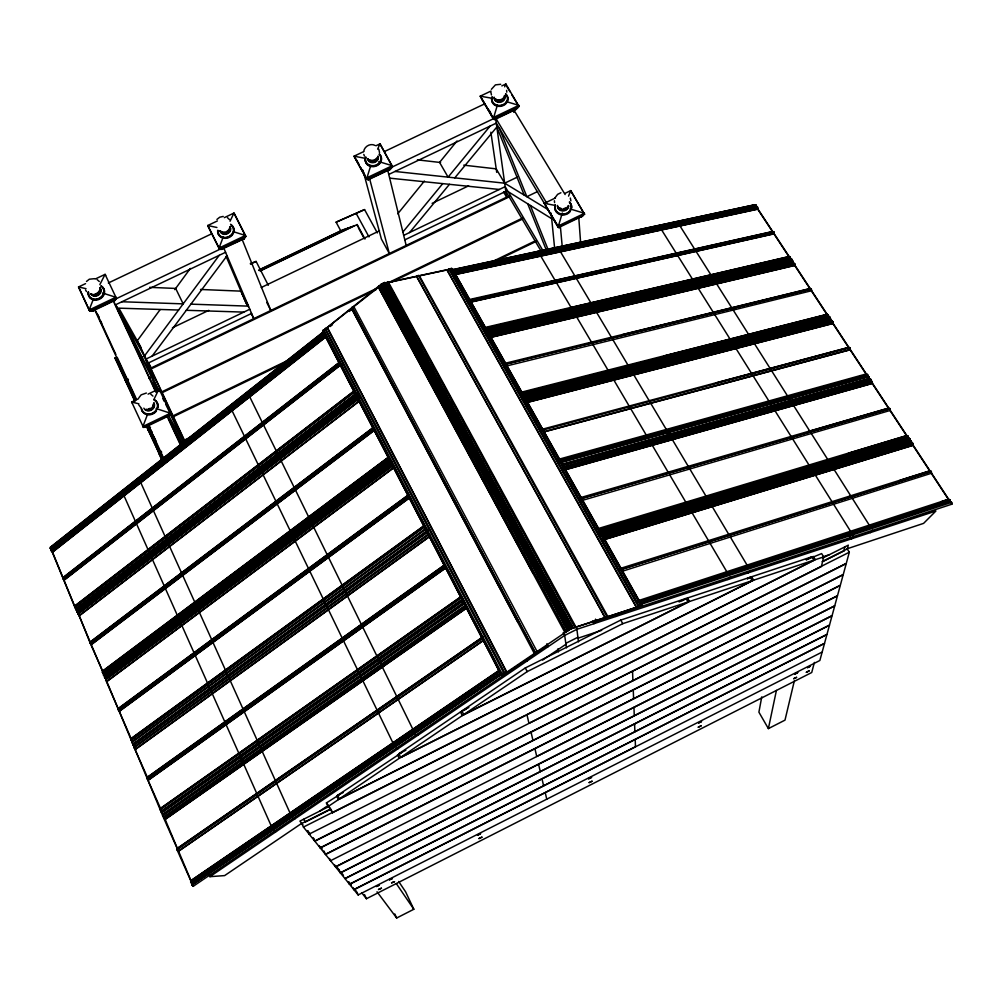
<?xml version="1.0" encoding="UTF-8"?>
<svg xmlns="http://www.w3.org/2000/svg" width="1002" height="1002" viewBox="0 0 1002 1002"><rect width="100%" height="100%" fill="white"/><g stroke="black" fill="none" stroke-linecap="round" stroke-linejoin="round"><path stroke-width="1.5" d="M242.785 239.002L244.237 238.777L243.812 237.424M499.434 671.803L190.881 882.148L193.373 886.344L191.87 884.991L191.946 883.526L190.681 882.161L190.756 880.708L177.091 849.884L177.179 848.469L163.689 818.095L105.698 678.855L391.682 465.529M466.105 606.022L163.89 818.095L165.18 819.436L177.404 848.456L177.291 849.884L178.581 851.237L190.994 880.683L497.981 671.302M113.815 300.5C111.648 300.212 117.234 301.276 114.554 299.047M164.027 816.705L162.737 815.352L162.875 813.962L161.585 812.609L161.723 811.232L160.433 809.879L160.57 808.489L147.294 778.679L147.432 777.339L134.343 747.943L133.379 743.985L426.877 531.198M391.782 462.047L104.859 676.3L103.406 674.96L103.544 673.732L390.229 459.392M105.698 678.855L104.621 676.287L391.582 461.985M103.544 673.732L78.056 613.249L357.927 398.508M427.942 530.246L133.379 743.985L132.114 742.645L132.264 741.342L130.999 740.002L131.149 738.699L105.761 680.095M78.056 613.249L77.004 610.769L356.624 396.003M356.837 396.066L77.254 610.794L75.801 609.454L51.29 549.735L325.187 333.854M391.882 465.579L105.936 678.868L104.684 677.54L103.782 673.745L389.189 460.381M581.849 216.62L579.532 216.933M103.782 673.745L102.53 672.417L102.705 671.19L90.23 643.221L78.294 613.274L358.14 398.583M390.317 169.413C387.849 169.989 391.97 169.551 390.216 167.848L384.643 170.503M51.29 549.735L50.275 547.33L322.694 332.388M78.294 613.274L77.054 611.959L51.528 549.76L325.387 333.929M761.758 696.878L758.902 712.172L768.384 728.604L784.992 720.137L794.348 680.809M51.528 549.76L50.513 547.368L322.907 332.464M169.501 415.855L167.647 415.843M768.384 728.604L776.412 690.441M806.272 559.867L821.627 553.58L823.682 556.899L821.389 566.556L332.526 812.722L326.427 802.928L339.528 794.599M244.237 238.777L221.692 249.235L221.242 248.183M363.701 151.54C364.315 146.417 370.377 142.91 375.036 145.415M814.388 662.41L811.733 672.505L366.431 898.731L361.634 892.669M843.734 551.138L844.861 546.879M847.166 549.409L848.306 545.151L822.542 558.114M822.103 652.264L819.861 660.493L358.165 894.949L353.982 889.751L822.179 652.039L824.508 643.484L349.598 884.303L348.633 882.198M849.32 552.227L846.289 563.349L528.956 723.269L526.914 714.539L849.32 552.227L847.279 548.958L822.179 561.596M514.402 109.456L516.356 109.306L516.456 107.665M562.31 213L558.051 227.203L584.567 214.39L570.702 190.618L565.141 193.298M497.405 105.122L493.247 118.825L480.221 96.179L491.018 91.044M370.79 165.443L366.507 179.258L519.011 106.538L505.872 83.993L501.814 85.909M223.383 236.585L219.037 248.058L219.501 249.11L245.878 236.535L233.98 213.05L224.31 217.647M148.083 394.137L159.03 388.864L170.941 414.139L143.461 427.403L142.898 426.501L147.757 413.763M568.547 196.141L570.702 190.618L584.567 214.39M93.111 299.823L89.115 310.006L89.704 310.996L116.382 298.283L105.085 274.348L95.303 278.994M390.442 169.288L368.298 179.734L369.199 178.957M504.682 86.823L505.872 83.993L506.023 85.195M377.604 149.173L379.983 143.85L392.546 166.833M383.265 283.541L322.606 331.174L381.311 284.142L384.743 282.489L385.783 282.865L573.144 627.978L641.731 605.571L570.176 629.106L383.065 283.453L570.514 628.93L534.291 653.429L351.464 308.391M230.034 221.229L233.98 213.05L245.878 236.535M153.744 399.836L159.03 388.864L159.556 389.803M221.88 249.435L223.208 247.782M516.506 109.18L494.675 119.589L495.364 118.787M99.837 284.643L105.085 274.348L105.661 275.362M641.731 605.571L452.253 268.624L385.783 282.865M554.945 197.895L557.626 194.338L560.907 192.747M491.381 89.303L495.439 84.869L500.712 84.293M138.877 397.794L141.132 394.863L146.392 393.034M91.733 309.931L92.56 311.108L93.674 310.106M495.226 119.075L494.75 119.614L493.009 116.72M452.165 269.964L755.082 204.709L757.625 207.276L757.875 208.967L772.68 231.487L773.845 231.95L774.108 233.654L789.113 256.487L790.29 256.963L790.553 258.679L791.73 259.155L791.831 261.084L486.809 332.802M160.132 309.618L137.236 340.83L144.376 356.086L156.6 391.394M174.786 289.641L190.355 268.411M219.25 255.31L144.376 356.086L141.695 357.363M152.066 356.161L227.053 255.76M322.606 331.174L501.639 675.811L506.862 672.254L327.403 327.616M353.794 306.562L537.135 651.651L501.438 675.786M570.176 629.106L573.144 627.978M222.682 248.797L222.018 249.435M397.744 213.814L424.41 181.036M457.012 140.969L439.577 162.399L448.082 177.141L490.103 126.089M615.942 616.443L617.871 614.063M570.514 628.93L564.953 632.563L378.355 287.173M402.879 232.038L442.734 183.629M409.58 232.552L449.447 184.318M454.795 177.855L496.829 127.016L524.196 195.077M93.462 310.407L92.71 311.096M727.915 579.544L730.007 577.165M748.156 572.868L750.273 570.501M100.989 286.096L100.926 286.171A7.903 6.776 -27.2 0 1 102.943 294.726A7.903 6.776 -27.2 0 1 93.762 299.084A7.903 6.776 -27.2 0 1 88.577 292.045M870.262 532.638L872.529 530.283M216.92 219.438L219.714 217.221L223.246 216.432M86.473 281.462L89.328 279.207L94.589 278.669M640.291 603.342L950.259 501.676L951.637 502.365L951.7 504.357L951.474 502.528L950.071 501.864L640.115 603.542M559.366 227.604L559.805 226.978L559.304 227.604M330.059 326.589L332.514 324.648M349.184 311.484L351.514 309.656M50.1 548.42L323.959 332.426M50.3 548.457L324.134 332.489M51.115 550.824L325.212 334.856M51.315 550.862L325.399 334.918M52.304 552.14L326.439 336.284M52.542 552.165L326.652 336.346M63.026 577.578L338.876 362.686M63.264 577.603L339.077 362.762M62.85 578.705L340.154 362.762M63.063 578.73L340.329 362.824M64.053 580.02L341.394 364.202M64.291 580.045L341.594 364.265M74.925 605.822L353.869 391.118M75.163 605.847L354.069 391.181M74.762 606.974L355.171 391.218M74.962 606.999L355.347 391.281M75.964 608.289L355.372 393.686M75.801 609.454L357.852 392.659M76.014 609.479L355.56 394.613M76.853 611.934L359.167 395.176M77.054 611.959L356.862 397.13M146.367 427.077C148.083 425.374 145.641 428.505 145.44 426.063M77.893 614.414L360.469 397.681M79.108 615.729L359.23 401.025M79.346 615.754L359.442 401.088M90.167 642.006L373.207 427.491M90.405 642.019L373.42 427.553M90.017 643.196L373.295 428.593M90.23 643.221L373.458 428.643M91.232 644.524L374.535 430.046M91.47 644.549L374.748 430.096M102.467 671.165L388.889 456.799M102.705 671.19L387.837 457.801M102.317 672.405L388.976 457.939M102.53 672.417L389.152 457.989M103.406 674.96L390.329 460.532M103.607 674.972L390.504 460.582M104.484 677.515L391.682 463.137M104.684 677.54L391.845 463.174M105.561 680.082L393.36 465.667M106.776 681.41L394.437 467.07M107.014 681.435L394.487 467.245M118.211 708.552L408.916 494.487M118.449 708.564L407.864 495.464M118.086 709.829L409.016 495.664M118.286 709.829L409.192 495.714M119.313 711.157L410.294 497.13M119.551 711.169L410.494 497.18M130.911 738.699L423.884 525.787M131.149 738.699L424.084 525.837M130.799 740.002L423.996 527.002M130.999 740.002L425.437 526.125M132.026 741.342L425.474 528.517M131.913 742.645L426.664 528.768M133.028 745.288L426.802 532.375M133.228 745.3L426.965 532.413M134.255 746.628L428.28 533.891M134.143 747.943L429.633 534.191M135.383 749.283L429.47 536.546M135.621 749.283L429.67 536.584M147.206 777.339L444.625 564.84M147.432 777.339L444.825 564.877M147.094 778.679L444.763 566.105M147.294 778.679L444.926 566.13M148.334 780.032L446.04 567.583M148.572 780.032L446.241 567.62M160.333 808.501L461.434 596.328M160.57 808.489L460.356 597.267M160.232 809.879L461.759 597.655M161.485 811.232L462.874 599.121M161.723 811.232L461.797 600.048M161.385 812.609L463.037 600.411M161.585 812.609L463.2 600.448M464.327 601.901L162.875 813.962M162.537 815.352L464.49 603.204M162.737 815.352L463.375 604.131M163.789 816.705L465.98 604.72M163.689 818.095L465.943 605.997M164.942 819.448L467.233 607.488M165.18 819.436L467.433 607.513M177.179 848.469L482.926 636.834M177.404 848.456L481.849 637.748M177.091 849.884L481.987 639.101M178.343 851.249L483.127 640.566M178.581 851.237L483.315 640.591M190.756 880.708L499.071 670.401M190.681 882.161L499.259 671.778M191.946 883.526L500.574 673.281M192.184 883.513L500.762 673.306M191.87 884.991L503.355 672.918M192.071 884.979L502.227 673.807M193.148 886.357L546.215 646.303M208.654 873.807L209.881 876.675L564.677 635.431L576.902 629.306L935.918 511.007L923.593 523.37L847.354 548.708M747.442 578.855L751.613 576.764L811.908 556.799L813.95 560.131L339.327 798.92L337.649 795.312L401.689 752.577M681.936 600.787L687.51 597.981L750.222 577.227L752.251 580.634L400.65 757.374L398.884 753.742L460.482 711.946L466.055 709.153M461.909 710.982L525.298 667.958L620.764 620.088L686.057 598.47L688.061 601.977L463.738 714.626L461.909 710.982L468.861 707.487M301.702 823.356L224.623 875.598L209.881 876.675M319.751 811.119L327.529 805.846M542.633 660.055L565.955 644.248M339.327 798.92L399.259 758.314L753.654 580.171L751.613 576.764M400.65 757.374L462.323 715.578L689.526 601.488L813.95 560.131M463.738 714.626L527.227 671.603L622.756 623.682L688.061 601.977M328.092 806.535L338.413 799.609L815.302 559.68L823.682 556.899M382.952 283.691L385.657 283.103L572.981 628.179M385.657 283.103L449.522 269.413L639.038 606.46M449.522 269.413L452.127 268.849M377.028 891.793L396.667 918.007L413.826 909.265L405.622 891.843L398.658 881.472M348.533 882.073L349.498 884.202L824.546 643.284L826.913 634.567L345.064 878.704L353.856 889.588L635.481 746.715M323.871 850.936L325.562 854.506L837.434 595.927L834.766 605.734L536.721 756.41M330.56 860.705L834.716 605.959L832.098 615.579L335.47 866.793L325.562 854.506M334.468 864.601L335.607 866.968L832.023 615.817L829.506 625.06L340.317 872.805M338.826 869.536L340.417 872.917L829.456 625.273L826.988 634.341L344.938 878.529L335.607 866.968M328.631 806.66L299.911 821.114L302.792 824.696M329.708 809.403L301.802 823.456L303.443 827.076L314.703 841.029L843.271 574.484L846.239 563.612L309.13 834.127M330.76 809.253L305.597 821.916L303.518 819.298M822.805 561.571L843.772 551.012M303.443 827.076L525.511 715.24M313.263 837.722L314.853 841.229L843.183 574.76L840.352 585.193L320.189 847.842M565.817 643.334L577.891 637.272M679.093 601.964L686.057 598.47M398.884 753.742L405.86 750.247M747.429 578.617L750.222 577.227M337.649 795.312L343.223 792.507M806.334 559.604L811.908 556.799M142.898 426.501L170.415 413.225L170.941 414.139M164.804 416.707L167.559 415.379M575.135 218.561L579.131 216.632M170.34 415.104L144.864 427.403L144.037 426.05M546.027 206.462L558.665 227.567L583.239 215.706L583.126 214.04M150.1 426.927L147.281 428.28L149.073 431.424M172.62 416.043L289.453 359.618M492.145 261.71L535.782 240.63M150.475 427.741L147.657 429.106L159.894 454.946M173.008 416.87L287.048 361.772M495.401 261.121L536.233 241.394M158.504 452.691L161.322 451.326M183.817 440.429L192.259 436.346M161.698 452.152L158.892 453.518L162.124 460.544M184.205 441.256L188.426 439.214M118.599 364.027L114.817 357.689L125.263 380.397L128.081 379.044M149.248 368.874L509.404 195.816M128.444 379.846L125.626 381.198L134.957 401.489M150.939 369.037L509.555 196.705M148.872 378.468L151.665 377.128L118.073 310.344M537.661 191.495L526.852 196.693L499.384 128.331M138.514 398.746L131.675 402.04L143.461 427.403M558.051 227.203L544.311 203.331L555.421 197.97M161.572 391.97L378.581 287.424M387.048 283.341L522.33 218.173M161.948 392.771L376.188 289.553M391.694 282.088L522.768 218.937M258.641 270.102L343.373 229.558M259.706 269.889L345.953 228.619M259.505 270.302L348.621 227.654M259.343 270.703L351.376 226.652M260.62 270.415L354.22 225.625M260.533 270.803L357.163 224.561L365.016 239.002M172.444 327.767L208.767 310.37M432.125 203.331L468.635 185.833M261.259 287.499L379.545 230.798M517.333 177.116L504.67 183.191L395.001 171.467M146.041 359.042L249.799 309.242M403.693 235.37L505.158 186.66L543.071 250.826M251.577 313.438L148.296 363.037L184.932 441.293M404.795 239.866L505.822 191.344L541.205 251.314M116.382 298.283L115.819 297.268L89.115 310.006L78.544 286.96L85.533 283.641M114.341 299.611L220.753 248.872M91.157 311.209L115.881 299.423L115.042 297.907M219.313 246.655L220.716 249.435L245.164 237.775L244.526 236.184M482.037 99.486L493.961 119.376L517.834 107.991M225.575 252.291L115.493 304.808L156.124 391.87M388.763 174.436L496.278 123.146L557.951 226.101L584.492 213.288L570.038 208.917M341.118 231.487L336.108 222.168L364.565 209.593L377.341 232.915M250.525 264.115L256.111 261.434L268.285 285.282M336.108 222.168L364.565 209.593M217.396 220.928L207.727 225.538L219.501 249.11M363.613 151.64L354.057 156.187L366.507 179.258M375.888 145.804L379.983 143.85L391.832 165.555M108.329 282.99L211.435 233.904M384.58 151.49L485.206 103.607M516.356 109.306L515.216 109.544M250.337 263.513L256.111 261.434M244.137 238.889L243.148 239.04M115.08 300.425L114.165 300.55M578.016 638.199L601.663 630.333M823.444 556.649L829.355 554.682M951.9 504.169L595.727 621.49L595.413 619.461M636.996 602.327L949.996 499.873L950.259 501.676M639.815 601.526L949.833 500.036L950.071 501.864M638.575 605.158L951.637 502.365M638.7 600.524L948.618 499.184L949.996 499.873M941.016 501.802L948.431 499.384L949.833 500.036M622.417 571.215L931.559 473.22L948.618 499.184M619.524 568.71L929.956 470.777L931.296 471.428L931.559 473.22M899.909 480.384L929.756 470.965L931.146 471.604L931.372 473.42L948.431 499.384M620.576 569.587L931.296 471.428M622.117 569.224L931.146 471.604M603.48 539.727L913.135 445.189L929.956 470.777M604.82 539.477L912.947 445.389L929.756 470.965M600.411 534.266L909.966 440.354L912.872 443.41L913.135 445.189M600.261 534.479L909.778 440.554L909.703 438.575L908.376 437.949L600.373 531.098M601.613 535.043L911.281 440.993M601.488 535.218L911.131 441.156L912.947 445.389M603.442 536.546L911.544 442.771M603.279 536.746L911.357 442.972M603.154 537.773L912.872 443.41M603.016 537.949L912.722 443.573M597.355 528.831L906.785 435.532L908.113 436.158L908.376 437.949M848.306 453.317L906.61 435.732L909.54 438.751L909.778 440.554L911.131 441.156M598.557 529.595L908.113 436.158M598.419 529.77L907.95 436.333M600.223 531.298L908.188 438.15M600.085 532.325L909.703 438.575M599.96 532.5L909.54 438.751M581.598 216.87L580.383 217.046M580.12 497.756L888.724 408.039L890.014 408.641L890.277 410.419L906.785 435.532M807.65 431.762L888.536 408.24L872.266 383.49L872.028 381.699L870.725 381.148L563.212 467.32M581.298 498.482L890.014 408.641M581.173 498.67L889.864 408.816L890.102 410.62L906.61 435.732M581.473 500.637L890.277 410.419M563.162 467.17L870.913 380.935L872.178 381.524L872.441 383.278L888.724 408.039M564.326 467.871L872.178 381.524M564.201 468.059L872.028 381.699M564.652 469.8L872.441 383.278M564.502 470.013L872.266 383.49M560.406 461.847L867.832 376.264L869.11 376.84L869.197 378.806L563.237 464.277M560.256 462.06L867.657 376.476L870.5 379.357L870.725 381.148M558.54 463.387L869.11 376.84M561.884 464.477L869.373 378.606L870.65 379.182L870.913 380.935M870.65 379.182L562.836 465.241L870.5 379.357M558.928 459.229L866.304 373.934L867.569 374.51L867.832 376.264M557.062 460.757L867.569 374.51M559.955 460.106L867.419 374.685L867.657 376.476M542.307 429.244L848.807 347.318L850.059 347.857L850.322 349.61L866.304 373.934M715.779 383.04L848.631 347.519L849.909 348.045L850.147 349.823L866.129 374.134L867.419 374.685M540.416 430.722L850.059 347.857M543.76 431.824L850.322 349.61M543.623 432.05L850.147 349.823M527.24 402.491L832.875 323.546L848.631 347.519M524.522 397.193L830.069 318.799L832.787 321.592L833.05 323.333L848.807 347.318M524.384 397.406L829.894 319.012L832.637 321.78L832.875 323.546M522.606 398.608L831.297 319.325M522.48 398.796L831.146 319.513M525.95 399.723L831.56 321.066M525.812 399.948L831.384 321.279M525.536 400.762L832.787 321.592M526.939 400.562L832.637 321.78M525.862 402.666L833.05 323.333M521.679 392.12L827.101 314.277L829.806 317.058L829.894 319.012L829.656 317.246L828.416 316.757L522.956 394.876M663.65 356.111L826.926 314.49L828.178 314.979L828.416 316.757M519.75 393.523L828.316 314.803M519.637 393.711L828.178 314.979M523.094 394.65L828.579 316.544M524.196 395.289L829.806 317.058M524.084 395.477L829.656 317.246M506.899 365.893L811.607 290.718L827.101 314.277M505.634 363.175L810.142 288.488L811.344 288.989L811.607 290.718M622.142 334.781L809.979 288.714L811.207 289.177L811.445 290.931L826.926 314.49M503.68 364.528L811.344 288.989M503.568 364.715L811.207 289.177M487.999 333.152L793.171 261.347L793.434 263.063L794.611 263.539L794.874 265.254L810.142 288.488M487.886 333.34L793.033 261.522L793.271 263.275L794.473 263.726L794.711 265.48L809.979 288.714M488.325 335.031L793.434 263.063M488.187 335.257L793.271 263.275M489.377 335.607L794.611 263.539M489.264 335.795L794.473 263.726M491.218 337.123L794.874 265.254M491.093 337.348L794.711 265.48M485.431 328.193L790.29 256.963M485.319 328.393L790.152 257.138L790.39 258.892L485.632 330.297M485.757 330.071L790.553 258.679M486.621 330.698L791.73 259.155M488.024 330.535L791.593 259.33L791.831 261.084L793.033 261.522M486.934 332.564L791.993 260.871L793.171 261.347M484.379 327.629L789.113 256.487M571.09 307.576L788.95 256.7L790.152 257.138M470.239 302.065L774.108 233.654M471.641 301.953L773.945 233.879L788.95 256.7M468.886 299.648L772.68 231.487M529.82 286.184L772.529 231.712L773.707 232.126L773.945 233.879M469.913 300.199L773.845 231.95M469.813 300.4L773.707 232.126M169.401 415.943L168.424 415.993M454.958 274.473L757.875 208.967M454.833 274.711L757.725 209.193L772.529 231.712M452.29 269.726L755.082 204.709M451.777 270.578L756.222 205.147M453.205 270.44L756.084 205.335L757.725 209.193M453.63 272.093L756.485 206.838M455.033 272.005L756.322 207.063M451.576 273.283L757.625 207.276M454.532 272.82L757.487 207.464M273.734 831.522L276.439 831.409M292.597 818.697L295.277 818.609M395.677 748.557L398.207 748.619M116.119 305.472L117.359 308.115L178.581 310.044M186.322 310.294L243.824 312.11M121.881 301.752L183.166 303.869L175.676 288.438L149.649 287.349M190.919 304.145L248.471 306.136L240.943 291.144L200.525 289.465M415.655 734.98L418.135 735.067M389.678 178.156L499.322 189.466M524.86 660.681L527.165 660.932M417.396 159.857L440.579 162.512M463.751 165.155L496.203 168.862L504.67 183.191L548.069 209.606M546.027 646.277L548.294 646.566L546.829 643.81M491.982 98.259L480.221 96.179L493.084 117.647L518.861 105.348L506.311 101.628M365.605 158.404L354.057 156.187L366.206 178.131L392.27 165.706L378.806 161.61M544.311 203.331L555.045 205.397M216.908 227.479L207.727 225.538L219.037 248.058L245.452 235.47L233.541 231.75M86.047 288.689L78.544 286.96L89.704 310.996M138.89 403.831L131.675 402.04L132.239 402.954M102.48 292.997L115.819 297.268M156.162 408.553L170.415 413.225M754.932 204.934L756.084 205.335M508.102 191.645L551.689 218.699M92.56 311.108L115.155 300.324M227.416 217.634L229.471 219.576M97.131 279.596L99.286 281.512M150.763 394.174L152.943 396.091M140.643 407.313L138.84 405.008M314.853 841.229L325.412 854.318L837.509 595.664L840.29 585.444L320.302 847.968L319.262 845.688M307.652 830.746L310.382 834.152M320.452 846.677L322.168 848.819M336.672 866.868L339.465 870.35M341.381 872.729L343.473 875.335M348.683 881.823L351.251 885.004M354.708 889.313L356.374 891.379M326.427 802.928L329.984 807.913M396.379 883.689L413.826 909.265M85.546 290.054L86.56 291.582M677.966 222.77L830.771 464.289M833.276 468.247L869.185 524.998M659.604 226.715L694.461 282.301M696.127 284.956L733.464 344.513M735.956 348.483L850.46 531.148M852.126 533.803L853.779 536.446L851.537 538.8L849.884 536.158M368.373 179.821L367.934 178.469M813.261 556.348L815.302 559.68M506.837 86.523L510.081 91.858M511.696 94.539L519.011 106.538M565.128 194.551L513.45 109.306L513.826 112.374M148.421 426.126L152.079 432.15M125.263 380.397L127.079 383.616M496.341 119.188L546.829 203.368M489.089 110.17L490.654 112.788M119.752 367.684L122.056 371.529M557.701 247.093L592.858 306.136M594.462 308.816L728.692 534.266M730.295 536.947L747.079 565.128M503.58 191.983L506.624 197.143L495.727 119.175M537.974 251.327L574.484 313.263M576.062 315.956L607.801 369.813M609.391 372.506L648.269 438.488M650.649 442.521L668.109 472.142M669.699 474.835L687.948 505.81M691.919 512.536L728.416 574.472M95.065 310.232L98.973 316.882M687.51 597.981L689.526 601.488M183.015 443.873L166.871 415.88L180.598 445.301M168.298 415.179L183.842 442.258M452.253 268.624L641.894 605.383M451.288 268.235L641.017 605.258M451.188 268.423L640.879 605.421M449.635 269.175L639.201 606.26M448.683 268.786L638.186 606.31M447.03 269.738L636.495 607.149M446.905 269.976L636.333 607.35M119.088 308.528L140.994 347.506M620.764 620.088L622.756 623.682M356.186 159.356L359.192 164.779M360.682 167.497L365.191 175.638M419.324 275.675L607.876 616.568M418.335 275.287L606.824 616.618M416.669 276.251L605.12 617.47M416.544 276.477L604.206 616.293M592.47 620.927L593.986 623.682L595.889 621.29L595.551 619.286M356.261 213.564L368.987 236.91M388.488 282.288L575.95 627.064M575.411 626.551L576.902 629.306L578.467 641.869M358.503 228.043L364.202 238.526M387.461 281.9L574.985 626.951M387.361 282.101L574.86 627.127M384.743 282.489L572.18 627.878M384.643 282.689L572.042 628.041M383.065 283.453L570.326 628.905M381.486 284.217L568.61 629.77M381.311 284.142L568.447 629.744M380.91 285.395L567.821 630.759M380.71 285.307L567.646 630.734M379.119 286.071L565.917 631.598M378.956 285.996L565.767 631.573M378.556 287.248L533.177 573.432M563.187 632.675L564.677 635.431L566.481 647.881M352.216 307.313L535.231 652.477M352.04 307.251L535.068 652.465M351.664 308.478L517.671 621.716M525.298 667.958L527.227 671.603M327.203 327.541L506.661 672.229M325.45 328.23L504.958 673.081M324.898 329.357L504.244 674.033M323.333 330.109L502.353 674.86M323.158 330.046L502.177 674.847M323.546 332.626L501.639 675.811M152.993 435.093L155.786 440.554M266.72 302.391L270.816 310.457L241.883 238.789M100.313 320.552L101.716 323.333M460.482 711.946L462.323 715.578M242.284 294.3L248.433 306.524M244.1 298.546L248.183 306.675M251.076 313.238L253.782 318.636L223.559 247.532M117.359 308.115L150.788 374.598M155.085 383.14L159.305 391.531M162.812 398.52L164.215 401.314M165.631 404.107L184.606 441.857M155.974 385.695L158.053 389.828M169.801 413.175L184.305 442.032M170.979 423.007L181.5 443.873M172.006 425.9L181.149 444.061M247.982 393.285L294.024 487.11M295.39 489.915L414.966 733.577M230.36 407.188L394.325 745.751M397.506 754.681L399.259 758.314M148.509 362.499L151.077 367.985L112.938 300.274L155.673 391.882M138.927 343.836L184.769 441.782M169.25 420.013L180.473 444.036M394.788 913.974L396.667 918.007M336.735 796.001L338.413 799.609M330.873 809.153L332.526 812.722M97.044 313.601L115.856 354.457M117.159 357.276L126.891 378.405M128.181 381.223L136.623 399.535M150.275 429.182L163.99 458.954M364.54 894.623L366.431 898.731M94.401 309.117L136.059 399.598M147.808 425.111L163.326 458.816M116.295 360.156L134.769 400.337M146.53 425.9L161.572 458.59M356.75 891.843L358.165 894.949M352.904 887.521L353.856 889.588M329.545 858.476L330.673 860.831M313.651 838.712L314.703 841.029M307.514 830.57L309.242 834.265M138.539 477.691L227.128 673.77M229.045 678.028L291.319 815.853M122.469 492.295L224.799 721.778M226.064 724.621L271.191 825.823M220.027 247.857L220.716 249.435M226.101 256.337L246.342 303.806M530.384 205.473L548.294 250.049M527.716 203.819L546.14 249.623M491.456 94.952L490.88 92.134M378.819 149.235L379.545 152.717M363.801 154.408L364.427 156.087M570.313 198.045L570.864 200.901M148.521 364.352L157.577 390.292M357.163 224.561L357.789 226.728M362.962 170.215L381.386 239.015L389.327 253.506L369.813 179.496M366.995 178.03L367.446 179.709L391.582 168.186L391.181 166.495M387.511 169.351L406.161 245.427M531.047 732.186L532.976 740.428M534.93 748.732L536.746 756.472M538.575 764.276L540.278 771.553M542.007 778.917L543.61 785.781M545.238 792.72L546.766 799.195M557.901 648.87L558.39 651.889M490.867 132.176L496.716 172.369M493.71 117.61L493.961 119.376M494.412 118.173L494.575 119.338M551.138 213.163L554.544 247.394M554.394 200.738L554.582 202.604M558.515 225.926L558.665 227.567M560.469 227.416L562.31 247.431M506.624 90.405L506.774 92.171M578.73 216.996L580.672 243.361M632.538 671.315L632.901 680.596M633.264 689.965L633.602 698.682M633.953 707.475L634.266 715.666M634.592 723.945L634.892 731.673M635.205 739.476L635.481 746.766M154.371 400.074A8.266 7.302 -28.9 0 1 153.481 412.611A8.266 7.302 -28.9 0 1 141.482 408.252M154.872 400.261A8.63 7.628 -28.9 0 1 158.091 407.188M156.425 411.096A8.63 7.628 -28.9 0 1 148.634 414.853A8.63 7.628 -28.9 0 1 141.971 410.72M154.12 403.205A5.699 5.035 -28.9 0 1 151.102 410.269A5.699 5.035 -28.9 0 1 143.85 408.165M154.596 399.798A8.642 7.628 -28.9 0 1 153.669 412.887A8.642 7.628 -28.9 0 1 141.119 408.328M153.669 404.407A5.711 5.048 -28.9 0 1 146.004 409.254M153.845 402.741A5.699 5.035 -28.9 0 1 152.091 408.991A5.699 5.035 -28.9 0 1 145.315 409.643M153.381 403.919A5.711 5.048 -28.9 0 1 153.005 405.271M149.987 408.365A5.711 5.048 -28.9 0 1 148.584 408.854M570.351 203.581A8.104 7.064 -6.9 0 1 563.863 214.077A8.104 7.064 -6.9 0 1 555.459 205.122M568.66 206.111A5.586 4.872 -6.9 0 1 562.836 210.946A5.586 4.872 -6.9 0 1 557.513 205.999M570.351 211.384A8.467 7.377 -6.9 0 1 559.642 214.415A8.467 7.377 -6.9 0 1 555.171 205.61M569.449 202.454A8.467 7.377 -6.9 0 1 571.666 207.702M569.399 201.878A8.467 7.377 -6.9 0 1 569.875 211.359A8.467 7.377 -6.9 0 1 559.254 213.714A8.467 7.377 -6.9 0 1 555.121 205.034M568.259 205.66A5.599 4.872 -6.9 0 1 563.412 209.193A5.599 4.872 -6.9 0 1 557.976 206.725M565.454 208.015A5.599 4.872 -6.9 0 1 564.088 208.491M561.195 208.466A5.599 4.872 -6.9 0 1 559.867 207.953M568.61 205.548A5.586 4.872 -6.9 0 1 562.786 210.37A5.586 4.872 -6.9 0 1 557.463 205.423M230.272 227.216A5.473 4.709 -21.4 0 1 226.815 234.042A5.473 4.709 -21.4 0 1 220.027 230.748M230.811 224.799A8.279 7.139 -21.4 0 1 233.241 233.654A8.279 7.139 -21.4 0 1 223.634 238.238A8.279 7.139 -21.4 0 1 217.885 230.948M230.585 224.248A8.292 7.139 -21.4 0 1 233.015 233.115A8.292 7.139 -21.4 0 1 223.396 237.687A8.292 7.139 -21.4 0 1 217.647 230.397M229.771 227.416A5.486 4.722 -21.4 0 1 226.552 231.562M225.2 232.038A5.486 4.722 -21.4 0 1 222.431 232.001M221.204 231.5A5.486 4.722 -21.4 0 1 220.19 230.71M220.427 231.274A5.473 4.709 -21.4 0 0 226.79 232.126A5.473 4.709 -21.4 0 0 229.984 226.728A5.473 4.709 -21.4 0 1 227.241 233.228A5.473 4.709 -21.4 0 1 220.177 231.362M218.098 230.397A7.828 6.738 -21.4 0 0 218.674 233.854L218.574 233.917A7.928 6.826 -21.4 0 0 227.867 237.011A7.928 6.826 -21.4 0 0 233.453 228.794L233.341 228.807A7.828 6.738 -21.4 0 0 231.75 225.7M99.962 287.887A5.524 4.734 -27.2 0 1 98.296 295.264A5.524 4.734 -27.2 0 1 90.668 293.674M102.993 287.549A8.367 7.177 -27.2 0 1 98.484 299.648A8.367 7.177 -27.2 0 1 88.426 292.571M101.215 285.82A8.379 7.177 -27.2 0 1 103.356 294.876A8.379 7.177 -27.2 0 1 93.624 299.51A8.379 7.177 -27.2 0 1 88.126 292.045M99.812 288.025A5.536 4.747 -27.1 0 1 99.787 289.302M99.411 290.567A5.536 4.747 -27.1 0 1 95.09 293.987M100.112 288.551A5.536 4.747 -27.1 0 1 97.394 293.699A5.536 4.747 -27.1 0 1 91.432 293.949M100.35 288.401A5.536 4.734 -27.2 0 1 97.996 294.738A5.536 4.734 -27.2 0 1 91.057 294.187M379.119 154.283A7.766 6.651 -14.8 0 1 379.157 162.913A7.766 6.651 -14.8 0 1 369.412 165.079A7.766 6.651 -14.8 0 1 366.018 157.201M376.815 158.053A5.436 4.659 -14.8 0 1 369.312 159.719M379.62 154.596A8.216 7.052 -14.8 0 1 375.875 166.207A8.216 7.052 -14.8 0 1 365.279 159.531M378.293 156.826A5.423 4.647 -14.8 0 1 373.946 162.562A5.423 4.647 -14.8 0 1 367.696 159.18M379.47 154.007A8.229 7.052 -14.8 0 1 379.52 163.151A8.229 7.052 -14.8 0 1 369.187 165.455A8.229 7.052 -14.8 0 1 365.592 157.101M377.917 156.287A5.436 4.659 -14.8 0 1 373.495 160.821A5.436 4.659 -14.8 0 1 367.659 158.579A5.436 4.647 -14.8 0 0 373.796 161.986A5.436 4.647 -14.8 0 0 378.142 156.237M504.369 96.493A5.423 4.597 -9.7 0 1 497.543 99.749M496.278 99.286A5.423 4.597 -9.7 0 1 495.201 98.547M505.885 94.489A8.191 6.951 -9.7 0 1 506.21 103.444A8.191 6.951 -9.7 0 1 495.927 105.749A8.191 6.951 -9.7 0 1 492.057 97.582M504.394 95.453A5.411 4.584 -9.7 0 1 500.662 102.217A5.411 4.584 -9.7 0 1 494.199 97.733M492.295 97.044A7.853 6.651 -9.7 0 0 492.057 100.513L492.17 100.476A7.74 6.563 -9.7 0 0 495.476 104.496L495.414 104.596A7.853 6.651 -9.7 0 0 507.137 100.551A7.74 6.563 -9.7 0 0 506.599 95.516A7.853 6.651 -9.7 0 0 505.547 94.088M505.81 93.875A8.204 6.951 -9.7 0 1 506.123 102.843A8.204 6.951 -9.7 0 1 495.84 105.135A8.204 6.951 -9.7 0 1 491.969 96.969M495.289 99.173A5.423 4.597 -9.7 0 0 501.1 100.187A5.423 4.597 -9.7 0 0 504.72 95.929A5.411 4.584 -9.7 0 1 499.885 101.716A5.411 4.584 -9.7 0 1 494.111 97.119M477.566 835.154L480.534 833.752L477.566 835.154M478.981 838.561L481.924 837.158L478.981 838.561M588.625 778.767L591.543 777.389L588.625 778.767M589.151 782.6L592.057 781.222L589.151 782.6M698.607 722.918L701.488 721.565L698.607 722.918M698.281 727.176L701.124 725.824L698.281 727.176M794.849 674.058L797.667 672.63L794.849 674.058M793.759 678.68L796.577 677.352L793.759 678.68M807.549 667.62L810.355 666.192L807.549 667.62M806.359 672.279L809.14 670.864L806.359 672.279M376.301 886.469L379.232 885.192L376.301 886.469M378.531 889.475L381.424 888.21L378.531 889.475M389.477 879.781L392.383 878.503L389.477 879.781M391.594 882.837L394.487 881.672L391.594 882.837"/></g></svg>
